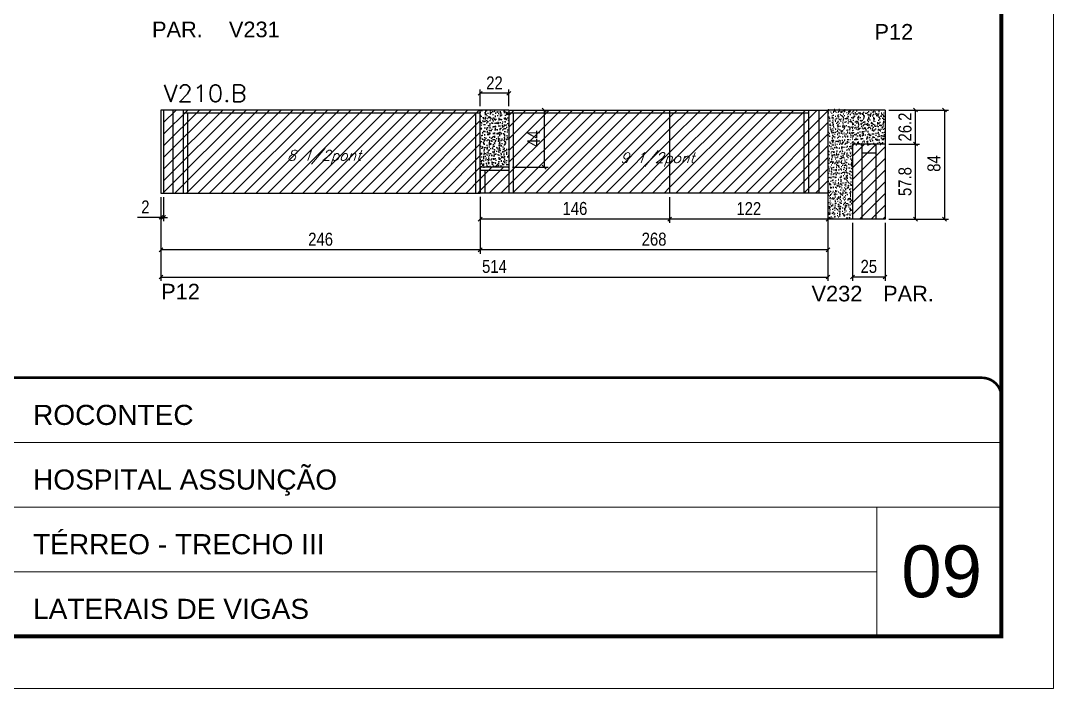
# Model space of a CAD drawing. Extents: x 137137 to 143418, y 10464 to 34486.
# Drawn here: x 137826 to 138622, y 31139 to 31653 of the extents above; entities that cross this region are included whole.
import ezdxf

# ---------------------------------------------------------------- set-up
doc = ezdxf.new("R2010")
doc.units = 0
doc.linetypes.add('CONTINUO', pattern=[0])
doc.linetypes.add('DASHED', pattern=[0.75, 0.5, -0.25])
for name, color, linetype in [('5', 5, 'Continuous'), ('COTA', 241, 'Continuous'), ('Painéis', 200, 'Continuous'), ('SARR_2.2x7', 40, 'Continuous'), ('SARR_3.5x7', 81, 'Continuous'), ('texto', 7, 'Continuous')]:
    doc.layers.add(name, color=color, linetype=linetype)
for name, color, linetype, lineweight in [('CARIMBO', 255, 'Continuous', 9), ('Folhas', 255, 'Continuous', 9), ('Hachura', 251, 'Continuous', 9), ('SARRAFO DE PRESSAO', 251, 'DASHED', 9), ('Texto Seção', 7, 'Continuous', 15)]:
    doc.layers.add(name, color=color, linetype=linetype, lineweight=lineweight)
doc.styles.add('ARIAL', font='arial.ttf')
doc.styles.add('COTA TECNICA', font='techl___.ttf', dxfattribs={"height": 10})
doc.styles.add('REGUA-120', font='ROMANS.shx', dxfattribs={"height": 15})
doc.styles.add('Romans', font='romans.shx')
doc.styles.get("Standard").update_dxf_attribs({"font": 'arial.ttf'})
doc.dimstyles.new('PAINEL', dxfattribs={"dimtxt": 10, "dimasz": 3, "dimexe": 3, "dimexo": 3, "dimgap": 3, "dimtad": 1, "dimdec": 1, "dimzin": 12, "dimdsep": 46, "dimtxsty": 'COTA TECNICA', "dimblk1": 'OBLIQUE', "dimblk2": 'OBLIQUE', "dimsah": 1, "dimcen": 0.9, "dimclrd": 4, "dimclre": 4, "dimclrt": 240, "dimadec": 1, "dimazin": 3, "dimtfac": 1, "dimtdec": 1, "dimtmove": 0, "dimatfit": 3, "dimfxl": 1, "dimtolj": 1, "dimtzin": 12, "dimarcsym": 0})
pattern_1 = [(50, (7325.1927, -412.2492), (5.46554007, -0.47817257), [0.5715, -6.2865]), (355, (7325.1927, -412.249), (-1.05730264, 5.73170536), [0.4572, -5.02921753]), (100.4514447, (7325.648, -412.289), (4.40823741, 5.25353256), [0.48570026, -5.34270734]), (46.1842, (7325.193, -410.725), (8.13237123, -1.26126984), [0.85725, -9.42975]), (96.6355576, (7325.8704, -410.83), (7.122124, 7.42278374), [0.7285507, -8.01406824]), (351.184151, (7325.193, -410.725), (7.122124, 7.42278374), [0.685799, -7.54379196]), (21, (7325.9547, -411.1062), (4.54843174, -3.06795595), [0.5715, -6.2865]), (326, (7325.9547, -411.106), (1.85406085, 5.52563898), [0.4572, -5.0292]), (71.451445, (7326.334, -411.362), (6.40249258, 2.45768307), [0.48570026, -5.34269813]), (37.5, (7325.1927, -412.2492), (0.092658098, 2.536651166), [0, -4.96824, 0, -5.1054, 0, -5.04825]), (7.5, (7325.1927, -412.2492), (2.004589875, 3.005417245), [0, -2.91084, 0, -4.85394, 0, -1.92405]), (327.5, (7323.4935, -412.2492), (4.067717855, -0.17186232), [0, -1.905, 0, -5.9436, 0, -7.8867]), (317.5, (7322.7315, -412.2492), (4.44387544, 0.76279473), [0, -2.4765, 0, -3.94716, 0, -5.6007])]

# ---------------------------------------------------------------- blocks, each defined once
blk = doc.blocks.new('_Oblique')
at = {"color": 0, "linetype": 'ByBlock', "lineweight": -2}
blk.add_line((-0.5, -0.5), (0.5, 0.5), dxfattribs=at)
blk = doc.blocks.new('*D253')
at = {"layer": 'COTA', "color": 4, "linetype": 'ByBlock', "lineweight": -2, "transparency": 16777216}
for p, q in [((138180.59, 31587.14), (138180.59, 31600.02)), ((138202.59, 31597.02), (138180.59, 31597.02)), ((138202.59, 31587.14), (138202.59, 31600.02))]:
    blk.add_line(p, q, dxfattribs=at)
at = {"layer": 'Defpoints', "color": 0, "linetype": 'ByBlock', "transparency": 16777216}
for p in [(138180.59, 31597.02), (138180.59, 31584.14), (138202.59, 31584.14)]:
    blk.add_point(p, dxfattribs=at)
at = {"layer": 'COTA', "color": 4, "linetype": 'ByBlock', "lineweight": -2, "transparency": 16777216, "xscale": 3, "yscale": 3, "zscale": 3, "rotation": 180}
blk.add_blockref('_Oblique', (138180.59, 31597.02), dxfattribs=at)
at = {"layer": 'COTA', "color": 4, "linetype": 'ByBlock', "lineweight": -2, "transparency": 16777216, "xscale": 3, "yscale": 3, "zscale": 3}
blk.add_blockref('_Oblique', (138202.59, 31597.02), dxfattribs=at)
at = {"layer": 'COTA', "color": 240, "linetype": 'ByBlock', "transparency": 16777216, "insert": (138191.59, 31605.02), "char_height": 10, "attachment_point": 5, "style": 'COTA TECNICA'}
blk.add_mtext('\\A1;22', dxfattribs=at)
blk = doc.blocks.new('*D254')
at = {"layer": 'COTA', "color": 4, "linetype": 'ByBlock', "lineweight": -2, "transparency": 16777216}
for p, q in [((138495.59, 31557.94), (138519.11, 31557.94)), ((138516.11, 31500.14), (138516.11, 31557.94)), ((138495.59, 31500.14), (138519.11, 31500.14))]:
    blk.add_line(p, q, dxfattribs=at)
at = {"layer": 'Defpoints', "color": 0, "linetype": 'ByBlock', "transparency": 16777216}
for p in [(138492.59, 31557.94), (138516.11, 31557.94), (138492.59, 31500.14)]:
    blk.add_point(p, dxfattribs=at)
at = {"layer": 'COTA', "color": 4, "linetype": 'ByBlock', "lineweight": -2, "transparency": 16777216, "xscale": 3, "yscale": 3, "zscale": 3}
for p, rotation in [((138516.11, 31557.94), 90), ((138516.11, 31500.14), 270)]:
    blk.add_blockref('_Oblique', p, dxfattribs=dict(at, rotation=rotation))
at = {"layer": 'COTA', "color": 240, "linetype": 'ByBlock', "transparency": 16777216, "insert": (138507.98, 31529.04), "char_height": 10, "attachment_point": 5, "rotation": 90, "style": 'COTA TECNICA'}
blk.add_mtext('\\A1;57.8', dxfattribs=at)
blk = doc.blocks.new('*D255')
at = {"layer": 'COTA', "color": 4, "linetype": 'ByBlock', "lineweight": -2, "transparency": 16777216}
for p, q in [((138467.59, 31497.14), (138467.59, 31452.5)), ((138492.59, 31497.14), (138492.59, 31452.5)), ((138492.59, 31455.5), (138467.59, 31455.5))]:
    blk.add_line(p, q, dxfattribs=at)
at = {"layer": 'Defpoints', "color": 0, "linetype": 'ByBlock', "transparency": 16777216}
for p in [(138467.59, 31500.14), (138492.59, 31500.14), (138467.59, 31455.5)]:
    blk.add_point(p, dxfattribs=at)
at = {"layer": 'COTA', "color": 4, "linetype": 'ByBlock', "lineweight": -2, "transparency": 16777216, "xscale": 3, "yscale": 3, "zscale": 3, "rotation": 180}
blk.add_blockref('_Oblique', (138467.59, 31455.5), dxfattribs=at)
at = {"layer": 'COTA', "color": 4, "linetype": 'ByBlock', "lineweight": -2, "transparency": 16777216, "xscale": 3, "yscale": 3, "zscale": 3}
blk.add_blockref('_Oblique', (138492.59, 31455.5), dxfattribs=at)
at = {"layer": 'COTA', "color": 240, "linetype": 'ByBlock', "transparency": 16777216, "insert": (138480.09, 31463.61), "char_height": 10, "attachment_point": 5, "style": 'COTA TECNICA'}
blk.add_mtext('\\A1;25', dxfattribs=at)
blk = doc.blocks.new('*D256')
at = {"layer": 'COTA', "color": 4, "linetype": 'ByBlock', "lineweight": -2, "transparency": 16777216}
for p, q in [((138495.59, 31584.14), (138519.11, 31584.14)), ((138516.11, 31557.94), (138516.11, 31584.14)), ((138495.59, 31557.94), (138519.11, 31557.94))]:
    blk.add_line(p, q, dxfattribs=at)
at = {"layer": 'Defpoints', "color": 0, "linetype": 'ByBlock', "transparency": 16777216}
for p in [(138492.59, 31584.14), (138516.11, 31584.14), (138492.59, 31557.94)]:
    blk.add_point(p, dxfattribs=at)
at = {"layer": 'COTA', "color": 4, "linetype": 'ByBlock', "lineweight": -2, "transparency": 16777216, "xscale": 3, "yscale": 3, "zscale": 3}
for p, rotation in [((138516.11, 31584.14), 90), ((138516.11, 31557.94), 270)]:
    blk.add_blockref('_Oblique', p, dxfattribs=dict(at, rotation=rotation))
at = {"layer": 'COTA', "color": 240, "linetype": 'ByBlock', "transparency": 16777216, "insert": (138508.01, 31571.04), "char_height": 10, "attachment_point": 5, "rotation": 90, "style": 'COTA TECNICA'}
blk.add_mtext('\\A1;26.2', dxfattribs=at)
blk = doc.blocks.new('*D257')
at = {"layer": 'COTA', "color": 4, "linetype": 'ByBlock', "lineweight": -2, "transparency": 16777216}
for p, q in [((138495.59, 31584.14), (138541.39, 31584.14)), ((138538.39, 31584.14), (138538.39, 31500.14)), ((138495.59, 31500.14), (138541.39, 31500.14))]:
    blk.add_line(p, q, dxfattribs=at)
at = {"layer": 'Defpoints', "color": 0, "linetype": 'ByBlock', "transparency": 16777216}
for p in [(138492.59, 31584.14), (138492.59, 31500.14), (138538.39, 31500.14)]:
    blk.add_point(p, dxfattribs=at)
at = {"layer": 'COTA', "color": 4, "linetype": 'ByBlock', "lineweight": -2, "transparency": 16777216, "xscale": 3, "yscale": 3, "zscale": 3}
for p, rotation in [((138538.39, 31584.14), 90), ((138538.39, 31500.14), 270)]:
    blk.add_blockref('_Oblique', p, dxfattribs=dict(at, rotation=rotation))
at = {"layer": 'COTA', "color": 240, "linetype": 'ByBlock', "transparency": 16777216, "insert": (138530.3, 31542.94), "char_height": 10, "attachment_point": 5, "rotation": 90, "style": 'COTA TECNICA'}
blk.add_mtext('\\A1;84', dxfattribs=at)
blk = doc.blocks.new('*D258')
at = {"layer": 'COTA', "color": 4, "linetype": 'ByBlock', "lineweight": -2, "transparency": 16777216}
for p, q in [((138180.59, 31517.14), (138180.59, 31473.47)), ((138448.59, 31517.14), (138448.59, 31473.47)), ((138448.59, 31476.47), (138180.59, 31476.47))]:
    blk.add_line(p, q, dxfattribs=at)
at = {"layer": 'Defpoints', "color": 0, "linetype": 'ByBlock', "transparency": 16777216}
for p in [(138180.59, 31520.14), (138448.59, 31520.14), (138180.59, 31476.47)]:
    blk.add_point(p, dxfattribs=at)
at = {"layer": 'COTA', "color": 4, "linetype": 'ByBlock', "lineweight": -2, "transparency": 16777216, "xscale": 3, "yscale": 3, "zscale": 3, "rotation": 180}
blk.add_blockref('_Oblique', (138180.59, 31476.47), dxfattribs=at)
at = {"layer": 'COTA', "color": 4, "linetype": 'ByBlock', "lineweight": -2, "transparency": 16777216, "xscale": 3, "yscale": 3, "zscale": 3}
blk.add_blockref('_Oblique', (138448.59, 31476.47), dxfattribs=at)
at = {"layer": 'COTA', "color": 240, "linetype": 'ByBlock', "transparency": 16777216, "insert": (138314.59, 31484.6), "char_height": 10, "attachment_point": 5, "style": 'COTA TECNICA'}
blk.add_mtext('\\A1;268', dxfattribs=at)
blk = doc.blocks.new('*D259')
at = {"layer": 'COTA', "color": 4, "linetype": 'ByBlock', "lineweight": -2, "transparency": 16777216}
for p, q in [((138205.59, 31584.14), (138232.86, 31584.14)), ((138229.86, 31584.14), (138229.86, 31540.14)), ((138205.59, 31540.14), (138232.86, 31540.14))]:
    blk.add_line(p, q, dxfattribs=at)
at = {"layer": 'Defpoints', "color": 0, "linetype": 'ByBlock', "transparency": 16777216}
for p in [(138202.59, 31584.14), (138202.59, 31540.14), (138229.86, 31540.14)]:
    blk.add_point(p, dxfattribs=at)
at = {"layer": 'COTA', "color": 4, "linetype": 'ByBlock', "lineweight": -2, "transparency": 16777216, "xscale": 3, "yscale": 3, "zscale": 3}
for p, rotation in [((138229.86, 31584.14), 90), ((138229.86, 31540.14), 270)]:
    blk.add_blockref('_Oblique', p, dxfattribs=dict(at, rotation=rotation))
at = {"layer": 'COTA', "color": 240, "linetype": 'ByBlock', "transparency": 16777216, "insert": (138221.79, 31562.14), "char_height": 10, "attachment_point": 5, "rotation": 90, "style": 'COTA TECNICA'}
blk.add_mtext('\\A1;44', dxfattribs=at)
blk = doc.blocks.new('*D260')
at = {"layer": 'COTA', "color": 4, "linetype": 'ByBlock', "lineweight": -2, "transparency": 16777216}
for p, q in [((137934.59, 31517.14), (137934.59, 31473.47)), ((138180.59, 31517.31), (138180.59, 31473.47)), ((138180.59, 31476.47), (137934.59, 31476.47))]:
    blk.add_line(p, q, dxfattribs=at)
at = {"layer": 'Defpoints', "color": 0, "linetype": 'ByBlock', "transparency": 16777216}
for p in [(137934.59, 31520.14), (138180.59, 31520.31), (137934.59, 31476.47)]:
    blk.add_point(p, dxfattribs=at)
at = {"layer": 'COTA', "color": 4, "linetype": 'ByBlock', "lineweight": -2, "transparency": 16777216, "xscale": 3, "yscale": 3, "zscale": 3, "rotation": 180}
blk.add_blockref('_Oblique', (137934.59, 31476.47), dxfattribs=at)
at = {"layer": 'COTA', "color": 4, "linetype": 'ByBlock', "lineweight": -2, "transparency": 16777216, "xscale": 3, "yscale": 3, "zscale": 3}
blk.add_blockref('_Oblique', (138180.59, 31476.47), dxfattribs=at)
at = {"layer": 'COTA', "color": 240, "linetype": 'ByBlock', "transparency": 16777216, "insert": (138057.59, 31484.57), "char_height": 10, "attachment_point": 5, "style": 'COTA TECNICA'}
blk.add_mtext('\\A1;246', dxfattribs=at)
blk = doc.blocks.new('*D261')
at = {"layer": 'COTA', "color": 4, "linetype": 'ByBlock', "lineweight": -2, "transparency": 16777216}
for p, q in [((138326.59, 31517.14), (138326.59, 31497.14)), ((138448.59, 31517.14), (138448.59, 31497.14)), ((138448.59, 31500.14), (138326.59, 31500.14))]:
    blk.add_line(p, q, dxfattribs=at)
at = {"layer": 'Defpoints', "color": 0, "linetype": 'ByBlock', "transparency": 16777216}
for p in [(138326.59, 31520.14), (138448.59, 31520.14), (138326.59, 31500.14)]:
    blk.add_point(p, dxfattribs=at)
at = {"layer": 'COTA', "color": 4, "linetype": 'ByBlock', "lineweight": -2, "transparency": 16777216, "xscale": 3, "yscale": 3, "zscale": 3, "rotation": 180}
blk.add_blockref('_Oblique', (138326.59, 31500.14), dxfattribs=at)
at = {"layer": 'COTA', "color": 4, "linetype": 'ByBlock', "lineweight": -2, "transparency": 16777216, "xscale": 3, "yscale": 3, "zscale": 3}
blk.add_blockref('_Oblique', (138448.59, 31500.14), dxfattribs=at)
at = {"layer": 'COTA', "color": 240, "linetype": 'ByBlock', "transparency": 16777216, "insert": (138387.59, 31508.2), "char_height": 10, "attachment_point": 5, "style": 'COTA TECNICA'}
blk.add_mtext('\\A1;122', dxfattribs=at)
blk = doc.blocks.new('*D262')
at = {"layer": 'COTA', "color": 4, "linetype": 'ByBlock', "lineweight": -2, "transparency": 16777216}
for p, q in [((138180.59, 31517.14), (138180.59, 31497.14)), ((138326.59, 31517.14), (138326.59, 31497.14)), ((138326.59, 31500.14), (138180.59, 31500.14))]:
    blk.add_line(p, q, dxfattribs=at)
at = {"layer": 'Defpoints', "color": 0, "linetype": 'ByBlock', "transparency": 16777216}
for p in [(138180.59, 31520.14), (138326.59, 31520.14), (138180.59, 31500.14)]:
    blk.add_point(p, dxfattribs=at)
at = {"layer": 'COTA', "color": 4, "linetype": 'ByBlock', "lineweight": -2, "transparency": 16777216, "xscale": 3, "yscale": 3, "zscale": 3, "rotation": 180}
blk.add_blockref('_Oblique', (138180.59, 31500.14), dxfattribs=at)
at = {"layer": 'COTA', "color": 4, "linetype": 'ByBlock', "lineweight": -2, "transparency": 16777216, "xscale": 3, "yscale": 3, "zscale": 3}
blk.add_blockref('_Oblique', (138326.59, 31500.14), dxfattribs=at)
at = {"layer": 'COTA', "color": 240, "linetype": 'ByBlock', "transparency": 16777216, "insert": (138253.59, 31508.24), "char_height": 10, "attachment_point": 5, "style": 'COTA TECNICA'}
blk.add_mtext('\\A1;146', dxfattribs=at)
blk = doc.blocks.new('9999999999')
at = {"color": 30, "linetype": 'CONTINUO'}
for p, q in [((98564.56, 34379.64), (99583.98, 34379.64)), ((98564.56, 34329.83), (99487.98, 34329.83)), ((99583.98, 34329.83), (99487.98, 34329.83)), ((99487.98, 34329.83), (99487.98, 34230.21)), ((98564.56, 34280.02), (99487.98, 34280.02))]:
    blk.add_line(p, q, dxfattribs=at)
at = {"color": 30, "linetype": 'CONTINUO', "const_width": 2}
blk.add_lwpolyline([(99583.98, 34230.21), (99583.98, 34414.45, 0.414214), (99568.98, 34429.45), (98228.98, 34429.45, 0.414214), (98213.98, 34414.45), (98213.98, 34245.21, 0.414214), (98228.98, 34230.21), (99583.98, 34230.21)], format="xyb", dxfattribs=at)
at = {"layer": 'Folhas'}
blk.add_lwpolyline([(98138.98, 34190.21), (99623.98, 34190.21), (99623.98, 35240.21), (98138.98, 35240.21)], close=True, dxfattribs=at)
at = {"layer": 'Folhas', "color": 30, "const_width": 3}
blk.add_lwpolyline([(98213.98, 34230.21), (99583.98, 34230.21), (99583.98, 35200.21), (98213.98, 35200.21)], close=True, dxfattribs=at)
at = {"color": 7, "linetype": 'Continuous', "ltscale": 5, "style": 'ARIAL'}
for s, height, p in [('ROCONTEC', 15.483, (98837.68, 34393.13)), ('HOSPITAL ASSUNÇÃO', 15.4829, (98837.68, 34343.32)), ('TÉRREO - TRECHO III', 15.4829, (98837.68, 34293.51)), ('LATERAIS DE VIGAS', 15.4829, (98837.68, 34243.7))]:
    blk.add_text(s, height=height, dxfattribs=at).set_placement(p)
blk = doc.blocks.new('*D282')
at = {"layer": 'COTA', "color": 4, "lineweight": -2, "transparency": 16777216}
for p, q in [((137934.59, 31517.14), (137934.59, 31498.45)), ((137936.59, 31517.14), (137936.59, 31498.45)), ((137934.59, 31501.45), (137916.48, 31501.45)), ((137936.59, 31501.45), (137934.59, 31501.45)), ((137936.59, 31501.45), (137939.59, 31501.45))]:
    blk.add_line(p, q, dxfattribs=at)
at = {"layer": 'Defpoints', "color": 0, "transparency": 16777216}
for p in [(137934.59, 31520.14), (137936.59, 31520.14), (137934.59, 31501.45)]:
    blk.add_point(p, dxfattribs=at)
at = {"layer": 'COTA', "color": 4, "lineweight": -2, "transparency": 16777216, "xscale": 3, "yscale": 3, "zscale": 3}
blk.add_blockref('_Oblique', (137934.59, 31501.45), dxfattribs=at)
at = {"layer": 'COTA', "color": 4, "lineweight": -2, "transparency": 16777216, "xscale": 3, "yscale": 3, "zscale": 3, "rotation": 180}
blk.add_blockref('_Oblique', (137936.59, 31501.45), dxfattribs=at)
at = {"layer": 'COTA', "color": 240, "transparency": 16777216, "insert": (137922.54, 31509.45), "char_height": 10, "attachment_point": 5, "style": 'COTA TECNICA'}
blk.add_mtext('\\A1;2', dxfattribs=at)
blk = doc.blocks.new('*D6292')
at = {"layer": 'Defpoints', "color": 0, "ltscale": 25, "transparency": 16777216}
for p in [(137934.59, 31520.14), (138448.59, 31520.14), (138448.59, 31455.5)]:
    blk.add_point(p, dxfattribs=at)
at = {"layer": 'Painéis', "color": 4, "lineweight": -2, "ltscale": 25, "transparency": 16777216}
for p, q in [((137934.59, 31517.14), (137934.59, 31452.5)), ((138448.59, 31517.14), (138448.59, 31452.5)), ((137934.59, 31455.5), (138448.59, 31455.5))]:
    blk.add_line(p, q, dxfattribs=at)
at = {"layer": 'Painéis', "color": 4, "lineweight": -2, "ltscale": 25, "transparency": 16777216, "xscale": 3, "yscale": 3, "zscale": 3, "rotation": 180}
blk.add_blockref('_Oblique', (137934.59, 31455.5), dxfattribs=at)
at = {"layer": 'Painéis', "color": 4, "lineweight": -2, "ltscale": 25, "transparency": 16777216, "xscale": 3, "yscale": 3, "zscale": 3}
blk.add_blockref('_Oblique', (138448.59, 31455.5), dxfattribs=at)
at = {"layer": 'Painéis', "color": 240, "ltscale": 25, "transparency": 16777216, "insert": (138191.59, 31463.61), "char_height": 10, "attachment_point": 5, "style": 'COTA TECNICA'}
blk.add_mtext('\\A1;514', dxfattribs=at)

msp = doc.modelspace()

# ---------------------------------------------------------------- hatches: boundary and pattern name
at = {"layer": 'COTA', "linetype": 'ByBlock'}
h = msp.add_hatch(dxfattribs=at)
h.set_pattern_fill('AR-CONC', color=256, scale=0.03)
h.set_pattern_definition(pattern_1)
h.paths.add_polyline_path([(138180.59, 31540.14), (138202.59, 31540.14), (138202.59, 31584.14), (138180.59, 31584.14)])
h = msp.add_hatch(dxfattribs=at)
h.set_pattern_fill('AR-CONC', color=256, scale=0.03)
h.set_pattern_definition([(50, (7325.1927, -411.4492), (5.46554007, -0.47817257), [0.5715, -6.2865]), (355, (7325.1927, -411.449), (-1.05730264, 5.73170536), [0.4572, -5.02921753]), (100.4514447, (7325.648, -411.489), (4.40823741, 5.25353256), [0.48570026, -5.34270734]), (46.1842, (7325.193, -409.925), (8.13237123, -1.26126984), [0.85725, -9.42975]), (96.6355576, (7325.8704, -410.03), (7.122124, 7.42278374), [0.7285507, -8.01406824]), (351.184151, (7325.193, -409.925), (7.122124, 7.42278374), [0.685799, -7.54379196]), (21, (7325.9547, -410.3062), (4.54843174, -3.06795595), [0.5715, -6.2865]), (326, (7325.9547, -410.306), (1.85406085, 5.52563898), [0.4572, -5.0292]), (71.451445, (7326.334, -410.562), (6.40249258, 2.45768307), [0.48570026, -5.34269813]), (37.5, (7325.1927, -411.4492), (0.092658098, 2.536651166), [0, -4.96824, 0, -5.1054, 0, -5.04825]), (7.5, (7325.1927, -411.4492), (2.004589875, 3.005417245), [0, -2.91084, 0, -4.85394, 0, -1.92405]), (327.5, (7323.4935, -411.4492), (4.067717855, -0.17186232), [0, -1.905, 0, -5.9436, 0, -7.8867]), (317.5, (7322.7315, -411.4492), (4.44387544, 0.76279473), [0, -2.4765, 0, -3.94716, 0, -5.6007])])
h.paths.add_polyline_path([(138448.59, 31584.94), (138467.59, 31584.94), (138467.59, 31500.94), (138448.59, 31500.94), (138448.59, 31520.94)])
h = msp.add_hatch(dxfattribs=at)
h.set_pattern_fill('AR-CONC', color=256, scale=0.03)
h.set_pattern_definition(pattern_1)
h.paths.add_polyline_path([(138467.59, 31584.14), (138492.59, 31584.14), (138492.59, 31557.14), (138467.59, 31557.14)])
at = {"layer": 'Hachura', "linetype": 'ByBlock'}
h = msp.add_hatch(dxfattribs=at)
h.set_pattern_fill('ANSI31', color=256, scale=2)
h.paths.add_polyline_path([(138180.59, 31584.14), (137936.59, 31584.14), (137936.59, 31520.14), (138180.59, 31520.14), (138180.59, 31540.14)])
h.paths.add_polyline_path([(138023.94, 31539.89), (138091.55, 31539.89), (138097.05, 31555.86), (138029.43, 31555.86)], flags=24)
h = msp.add_hatch(dxfattribs=at)
h.set_pattern_fill('ANSI31', color=256, scale=2)
h.paths.add_polyline_path([(138326.59, 31584.14), (138202.59, 31584.14), (138202.59, 31540.14), (138180.59, 31540.14), (138180.59, 31520.14), (138326.59, 31520.14)])
h.paths.add_polyline_path([(138231.64, 31551.36), (138231.64, 31573.55), (138211.06, 31573.55), (138211.06, 31551.36)], flags=24)
h = msp.add_hatch(dxfattribs=at)
h.set_pattern_fill('ANSI31', color=256, scale=2)
h.paths.add_polyline_path([(138448.59, 31584.14), (138326.59, 31584.14), (138326.59, 31520.14), (138448.59, 31520.14)])
h = msp.add_hatch(dxfattribs=at)
h.set_pattern_fill('ANSI31', color=256, scale=2)
h.paths.add_polyline_path([(138492.59, 31557.94), (138467.59, 31557.94), (138467.59, 31500.14), (138492.59, 31500.14)])

# ---------------------------------------------------------------- linework, layer by layer
at = {"layer": 'COTA', "linetype": 'ByBlock'}
for p, q in [((138202.59, 31584.14), (138180.59, 31584.14)), ((138467.59, 31584.14), (138448.59, 31584.14)), ((138492.59, 31584.14), (138467.59, 31584.14)), ((138492.59, 31584.14), (138492.59, 31557.94)), ((138448.59, 31520.14), (138448.59, 31500.14)), ((138467.59, 31500.14), (138448.59, 31500.14))]:
    msp.add_line(p, q, dxfattribs=at)
at = {"layer": 'Painéis', "linetype": 'ByBlock'}
for p, q in [((138180.59, 31584.14), (137934.59, 31584.14)), ((137934.59, 31584.14), (137934.59, 31520.14)), ((137936.59, 31584.14), (137936.59, 31520.14)), ((138180.59, 31540.14), (138180.59, 31584.14)), ((138202.59, 31584.14), (138448.59, 31584.14)), ((138202.59, 31584.14), (138202.59, 31540.14)), ((138326.59, 31584.14), (138326.59, 31520.14)), ((138448.59, 31584.14), (138448.59, 31520.14)), ((138492.59, 31557.94), (138467.59, 31557.94)), ((138467.59, 31557.94), (138467.59, 31500.14)), ((138492.59, 31557.94), (138492.59, 31500.14)), ((138202.59, 31540.14), (138180.59, 31540.14)), ((138180.59, 31540.14), (138180.59, 31520.31)), ((138180.59, 31520.14), (138180.59, 31540.14)), ((137934.59, 31520.14), (138180.59, 31520.14)), ((138448.59, 31520.14), (138180.59, 31520.14)), ((138492.59, 31500.14), (138467.59, 31500.14))]:
    msp.add_line(p, q, dxfattribs=at)
at = {"layer": 'SARR_2.2x7', "linetype": 'Continuous'}
for p, q in [((137943.59, 31584.14), (137943.59, 31520.14)), ((137951.59, 31581.94), (138180.59, 31581.94)), ((138202.59, 31581.94), (138433.59, 31581.94)), ((138441.59, 31584.14), (138441.59, 31520.14)), ((138474.59, 31557.94), (138474.59, 31500.14)), ((138485.59, 31557.94), (138485.59, 31500.14)), ((138485.59, 31550.94), (138474.59, 31550.94)), ((138180.59, 31537.94), (138202.59, 31537.94))]:
    msp.add_line(p, q, dxfattribs=at)
at = {"layer": 'SARR_3.5x7'}
for p, q in [((137951.59, 31584.14), (137951.59, 31520.14)), ((137955.09, 31581.94), (137955.09, 31520.14)), ((138177.09, 31581.94), (138177.09, 31520.14)), ((138206.09, 31581.94), (138206.09, 31520.14)), ((138430.09, 31581.94), (138430.09, 31520.14)), ((138433.59, 31584.14), (138433.59, 31520.14)), ((138202.59, 31540.14), (138202.59, 31520.14)), ((138184.09, 31537.94), (138184.09, 31520.14))]:
    msp.add_line(p, q, dxfattribs=at)

# ---------------------------------------------------------------- block references
at = {"layer": 'SARRAFO DE PRESSAO', "color": 6, "linetype": 'ByBlock'}
msp.add_blockref('9999999999', (38998.31, -3051.58), dxfattribs=at)

# ---------------------------------------------------------------- texts
at = {"layer": '5', "linetype": 'Continuous'}
for s, p in [('PAR.', (137927.68, 31640.25)), ('V231', (137986.93, 31640.25)), ('P12', (138484.47, 31638.42)), ('P12', (137934.74, 31438.28)), ('V232', (138435.95, 31436.74)), ('PAR.', (138491.1, 31436.74))]:
    msp.add_text(s, height=12, rotation=359.99996, dxfattribs=at).set_placement(p)
at = {"layer": 'CARIMBO', "style": 'ARIAL'}
msp.add_text('09', height=40, dxfattribs=at).set_placement((138505.15, 31208.77))
at = {"layer": 'texto', "color": 2, "char_height": 8, "attachment_point": 5, "style": 'Romans'}
for s, insert in [('{\\Q19;\\C256;8 1/2pont}', (138060.3, 31547.87)), ('{\\Q19;\\C256;9 1/2pont}', (138317.15, 31546.03))]:
    msp.add_mtext(s, dxfattribs=dict(at, insert=insert))
at = {"layer": 'Texto Seção', "style": 'REGUA-120', "width": 1.05}
msp.add_text('V210.B', height=13, dxfattribs=at).set_placement((137936.81, 31590.51))

# ---------------------------------------------------------------- dimensions: what is measured, and where the dimension line sits
at = {"layer": 'COTA', "linetype": 'ByBlock'}
for base, p1, p2, angle, picture, middle in [((138180.59, 31597.02), (138202.59, 31584.14), (138180.59, 31584.14), 180, '*D253', (138191.59, 31605.02)), ((138229.86, 31540.14), (138202.59, 31584.14), (138202.59, 31540.14), 90, '*D259', (138221.79, 31562.14)), ((138516.11, 31557.94), (138492.59, 31500.14), (138492.59, 31557.94), 90, '*D254', (138507.98, 31529.04)), ((137934.59, 31476.47), (138180.59, 31520.31), (137934.59, 31520.14), 180, '*D260', (138057.59, 31484.57)), ((138180.59, 31476.47), (138448.59, 31520.14), (138180.59, 31520.14), 180, '*D258', (138314.59, 31484.6)), ((138180.59, 31500.14), (138326.59, 31520.14), (138180.59, 31520.14), 180, '*D262', (138253.59, 31508.24)), ((138326.59, 31500.14), (138448.59, 31520.14), (138326.59, 31520.14), 180, '*D261', (138387.59, 31508.2)), ((138467.59, 31455.5), (138492.59, 31500.14), (138467.59, 31500.14), 180, '*D255', (138480.09, 31463.61))]:
    dim = msp.add_linear_dim(base=base, p1=p1, p2=p2, angle=angle, dimstyle='PAINEL', dxfattribs=at)
    dim.commit()
    dim.dimension.update_dxf_attribs({"geometry": picture, "text_midpoint": middle})
for base, p1, p2, picture, middle in [((138516.11, 31584.14), (138492.59, 31557.94), (138492.59, 31584.14), '*D256', (138516.11, 31571.04)), ((138538.39, 31500.14), (138492.59, 31584.14), (138492.59, 31500.14), '*D257', (138538.39, 31542.94))]:
    dim = msp.add_linear_dim(base=base, p1=p1, p2=p2, angle=90, dimstyle='PAINEL', dxfattribs=at)
    dim.commit()
    dim.dimension.update_dxf_attribs({"geometry": picture, "text_midpoint": middle, "dimtype": 160})
at = {"layer": 'COTA'}
dim = msp.add_linear_dim(base=(137934.59, 31501.45), p1=(137936.59, 31520.14), p2=(137934.59, 31520.14), dimstyle='PAINEL', dxfattribs=at)
dim.commit()
dim.dimension.update_dxf_attribs({"geometry": '*D282', "text_midpoint": (137922.54, 31509.45)})
at = {"layer": 'Painéis', "ltscale": 25}
dim = msp.add_linear_dim(base=(138448.59, 31455.5), p1=(137934.59, 31520.14), p2=(138448.59, 31520.14), dimstyle='PAINEL', dxfattribs=at)
dim.commit()
dim.dimension.update_dxf_attribs({"geometry": '*D6292', "text_midpoint": (138191.59, 31463.61)})

doc.saveas('drawing.dxf')
